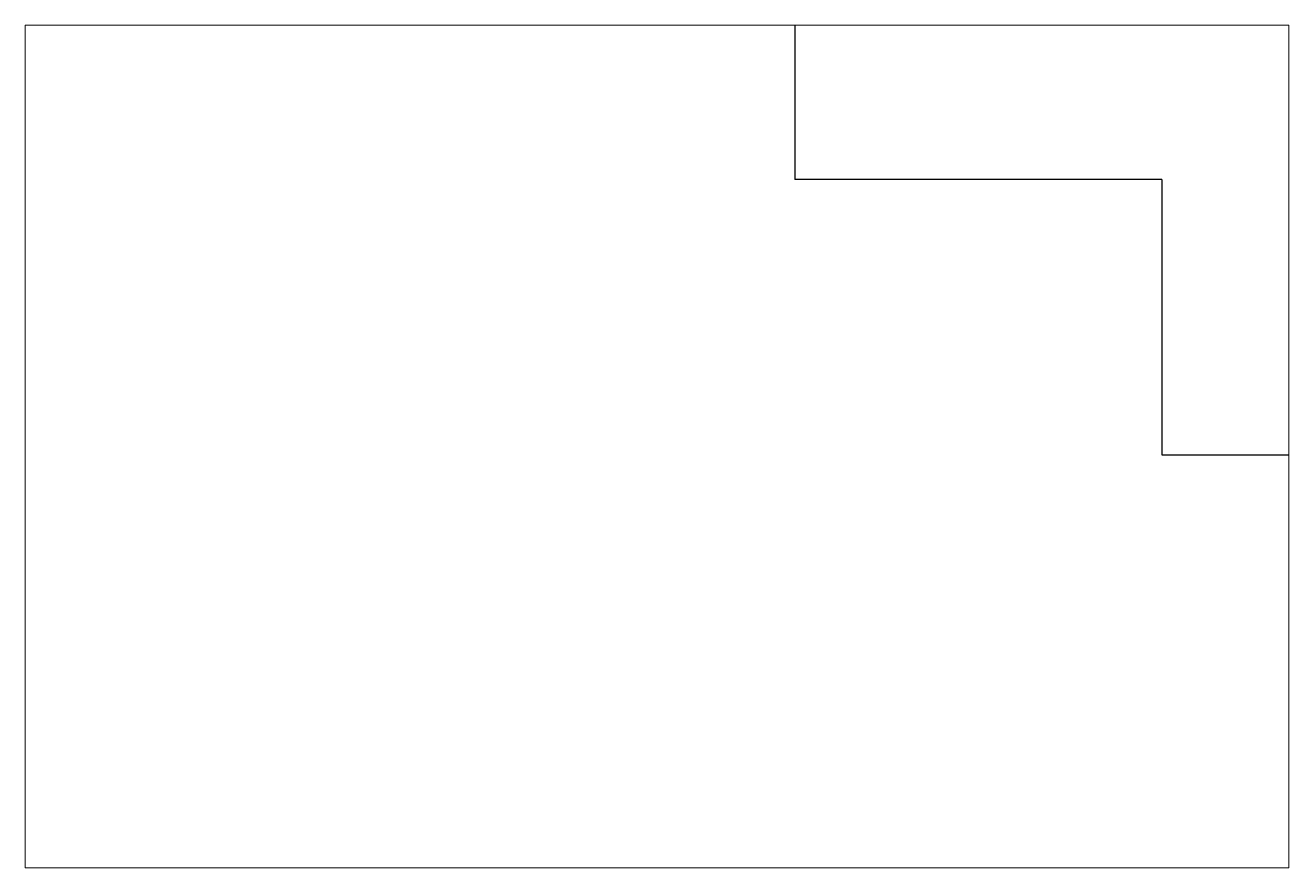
# Paper-space layout 'Sheet1' of a CAD drawing. Header units: millimetres. Extents: x 1.05 to 9.45, y 0.7 to 6.3.
# The model-space entities are those that its viewports show. They can reach past a viewport. Long polylines and large blocks are cut down to what shows.
import ezdxf

# ---------------------------------------------------------------- set-up
doc = ezdxf.new("R2010")
doc.units = ezdxf.units.MM
doc.header["$MEASUREMENT"] = 0

msp = doc.modelspace()

# ---------------------------------------------------------------- linework, layer by layer
for p, q in [((7.501, 111.41), (7.501, 7.41)), ((11.501, 7.41), (7.501, 7.41)), ((11.501, 7.41), (11.501, 4.41)), ((11.501, 4.41), (31.501, 4.41))]:
    msp.add_line(p, q)

psp = doc.layouts.new('Sheet1')

# ---------------------------------------------------------------- viewports
at = {"layer": '0'}
psp.add_viewport(center=(5.25, 3.5), size=(8.4, 5.6), view_center_point=(6, 4.5), view_height=9.18, dxfattribs=at)

doc.saveas('drawing.dxf')
